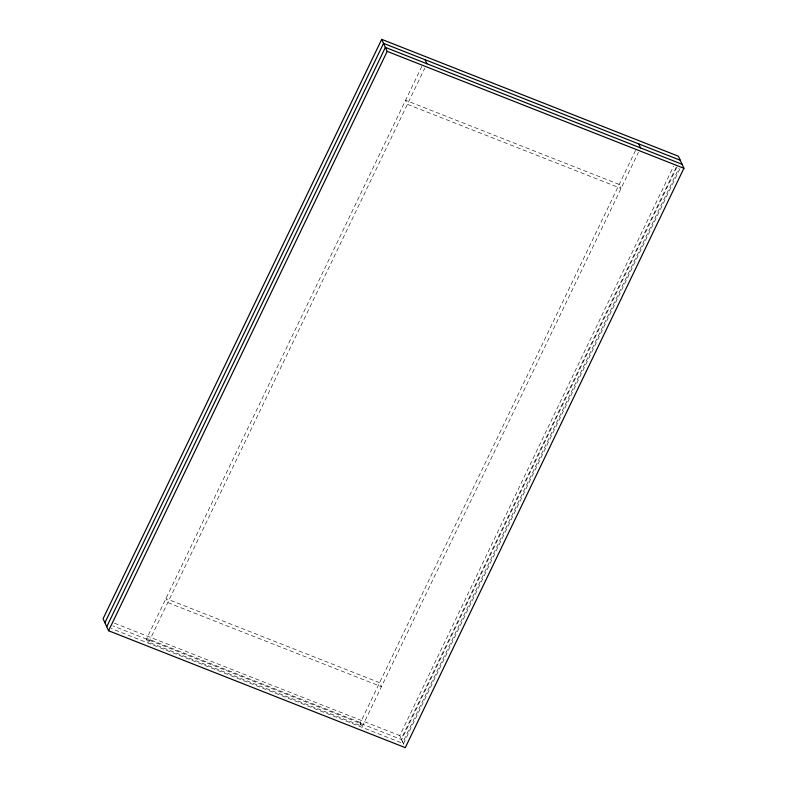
<?xml version="1.0" encoding="UTF-8"?>
<svg xmlns="http://www.w3.org/2000/svg" width="787" height="787" viewBox="0 0 787 787"><rect width="100%" height="100%" fill="white"/><g stroke="black" fill="none" stroke-linecap="round" stroke-linejoin="round"><path stroke-width="0.59" stroke-dasharray="3.94 2.95" d="M421.881 66.374L146.461 639.103L148.29 643.117L424.803 68.135M635.552 150.465L360.092 723.253L361.922 727.267L638.434 152.285M403.79 744.364L399.796 735.599L673.623 166.195M676.072 167.415L401.203 738.973L402.787 742.456L678.719 168.684M677.056 166.893L401.626 739.613L112.777 625.832M679.948 168.693L403.465 743.636L111.242 628.518M114.499 623.215L399.796 735.599M619.212 184.443L405.571 100.283L407.41 104.307L621.041 188.457L619.212 184.443M379.59 682.693L165.959 598.543L167.788 602.557L381.429 686.717L379.59 682.693M360.023 722.387L147.454 638.66L149.136 642.359L361.705 726.086L360.023 722.387"/><path stroke-width="1.18" d="M381.705 39.35L103.087 618.72L108.576 630.771L387.184 51.381L381.705 39.35L678.424 156.229L683.913 168.28L405.295 747.65L108.567 630.741M104.917 622.733L383.535 43.364L680.253 160.243M106.747 626.757L385.374 47.387L682.083 164.267M387.184 51.381L683.913 168.28M638.71 143.883L640.539 147.897M425.078 59.733L426.908 63.747"/></g></svg>
